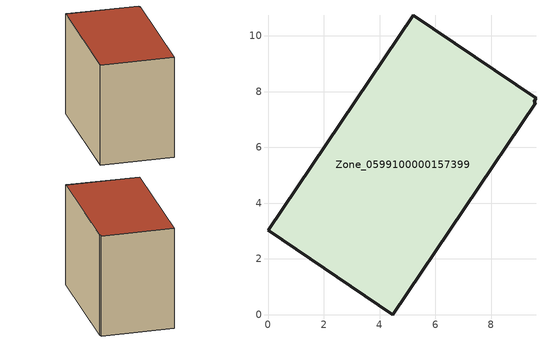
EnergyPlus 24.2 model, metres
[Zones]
Zone_0599100000157399
 floor ground (C_G): 0,3.02 5.21,10.73 9.61,7.76 9.53,7.64 9.6,7.59 4.47,0 z1.59
 wall outside (C_F): 5.21,10.73 0,3.02 4.47,0 9.6,7.59 9.53,7.64 9.61,7.76 5.21,10.73 z1.59:9.23
 roof outside (C_R): 4.47,0 9.6,7.59 9.53,7.64 9.61,7.76 5.21,10.73 0,3.02 z9.23
[BUILDING]
Pand.0599100000157399: North Axis=0; Terrain=City; Loads Convergence Tolerance Value=0.04; Temperature Convergence Tolerance Value=0.4; Solar Distribution=FullExterior; Maximum Number of Warmup Days=25; Minimum Number of Warmup Days=1
[Site:Location]
Rotterdam.The.Hague.AP_ZH_NLD Design_Conditions: Latitude=51.96; Longitude=4.45; Time Zone=1; Elevation=-4.5
[SITE:GROUNDTEMPERATURE:BUILDINGSURFACE]
18, 18, 18, 18, 18, 18, 18, 18, 18, 18, 18, 18
[MATERIAL] Thermal Absorptance=0.9; Solar Absorptance=0.7; Visible Absorptance=0.7
Name | Roughness | Thickness | Conductivity | Density | Specific Heat
G.TI.1975-1991 | MediumSmooth | 0.15 | 0.288461 | 540 | 1210
F.TI.1975-1991 | Rough | 0.3 | 0.230769 | 1920 | 840
R.TI.1975-1991 | MediumRough | 0.2 | 0.153846 | 1500 | 1000
[CONSTRUCTION]
C_G: G.TI.1975-1991
C_F: F.TI.1975-1991
C_R: R.TI.1975-1991
[ZONE]
Zone_0599100000157399: Type=1; Multiplier=1; Ceiling Height=Autocalculate; Volume=Autocalculate; Floor Area=autocalculate; Part of Total Floor Area=Yes
[ZONEINFILTRATION:DESIGNFLOWRATE]
Infil_Zone_0599100000157399: Zone or ZoneList or Space or SpaceList=Zone_0599100000157399; Schedule=AlwaysOn; Design Flow Rate Calculation Method=Flow/Area; Flow Rate per Floor Area=0.003; Constant Term Coefficient=1; Temperature Term Coefficient=0; Velocity Term Coefficient=0; Velocity Squared Term Coefficient=0
[HVACTEMPLATE:ZONE:IDEALLOADSAIRSYSTEM]
Zone_0599100000157399: Maximum Heating Supply Air Temperature=50; Minimum Cooling Supply Air Temperature=13; Maximum Heating Supply Air Humidity Ratio=0.0156; Minimum Cooling Supply Air Humidity Ratio=0.0077; Heating Limit=NoLimit; Cooling Limit=NoLimit; Dehumidification Control Type=ConstantSensibleHeatRatio; Cooling Sensible Heat Ratio=0.7; Dehumidification Setpoint=60; Humidification Control Type=None; Humidification Setpoint=30; Outdoor Air Method=None; Outdoor Air Flow Rate per Person=0.00944; Outdoor Air Flow Rate per Zone Floor Area=0; Outdoor Air Flow Rate per Zone=0; Demand Controlled Ventilation Type=None; Outdoor Air Economizer Type=NoEconomizer; Heat Recovery Type=None; Sensible Heat Recovery Effectiveness=0.7; Latent Heat Recovery Effectiveness=0.65
[ZONECONTROL:THERMOSTAT]
ThermostatControl_Zone_0599100000157399: Zone or ZoneList=Zone_0599100000157399; Control Type Schedule=DualSetpointControlType; Control 1=Thermostat_Zone_0599100000157399; Temperature Difference Between Cutout And Setpoint=0
[THERMOSTATSETPOINT:DUALSETPOINT]
Thermostat_Zone_0599100000157399: Heating Setpoint Temperature Schedule=HeatingSetpoint_Zone_0599100000157399; Cooling Setpoint Temperature Schedule=CoolingSetpoint_Zone_0599100000157399
[SCHEDULE:COMPACT]
HeatingSetpoint_Zone_0599100000157399: Through: 12/31, For: AllDays, Until: 24:00, 21
CoolingSetpoint_Zone_0599100000157399: Through: 12/31, For: AllDays, Until: 24:00, 24
DualSetpointControlType: Through: 12/31, For: AllDays, Until: 24:00, 4
AlwaysOn: Through: 12/31, For: AllDays, Until: 24:00, 1
